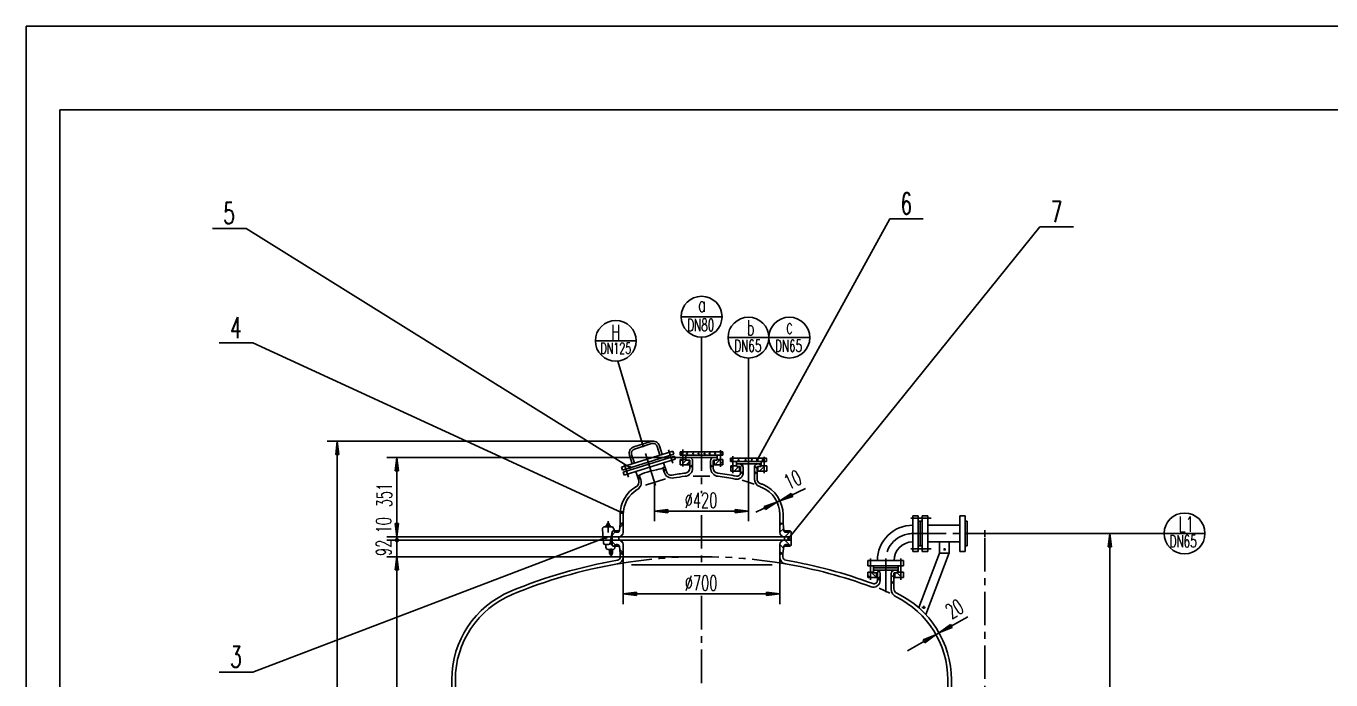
# Model space of a CAD drawing. Extents: x -5 to 589, y -219 to 622.
# Drawn here: x -4.8 to 383.8, y 427.3 to 622.2 of the extents above; entities that cross this region are included whole.
import ezdxf

# ---------------------------------------------------------------- set-up
doc = ezdxf.new("R2010")
doc.units = 0
doc.header["$LTSCALE"] = 8
doc.header["$MEASUREMENT"] = 0
doc.linetypes.add('CENTER', pattern=[2, 1.25, -0.25, 0.25, -0.25])
doc.linetypes.add('PHANTOM', pattern=[2.5, 1.25, -0.25, 0.25, -0.25, 0.25, -0.25])
doc.layers.get('0').update_dxf_attribs({"linetype": 'CONTINUOUS'})
for name, color, linetype in [('1', 1, 'CONTINUOUS'), ('2', 7, 'CENTER'), ('4', 7, 'CONTINUOUS'), ('5', 7, 'CONTINUOUS'), ('6', 7, 'PHANTOM')]:
    doc.layers.add(name, color=color, linetype=linetype)
doc.styles.add('HZFS', font='simplex.shx', dxfattribs={"width": 0.75, "bigfont": 'hzfs.shx'})
doc.styles.get("Standard").update_dxf_attribs({"font": 'txt.shx', "width": 0.68, "height": 50})
doc.dimstyles.get("Standard").update_dxf_attribs({"dimtxt": 0.18, "dimasz": 0.18, "dimexe": 0.18, "dimexo": 0.0625, "dimgap": 0.09, "dimtad": 0, "dimtih": 1, "dimtoh": 1, "dimdec": 4, "dimzin": 0, "dimdsep": 46, "dimtxsty": 'Standard', "dimcen": 0.09, "dimadec": 0, "dimazin": 0, "dimtfac": 1, "dimtdec": 4, "dimtofl": 0, "dimtmove": 0, "dimatfit": 3, "dimfxl": 0, "dimtolj": 1, "dimtzin": 0, "dimarcsym": 0})

# ---------------------------------------------------------------- blocks, each defined once
blk = doc.blocks.new('*D21')
at = {"layer": '4'}
for p, q in [((-400.76034, 467.633692), (-399.056957, 465.93031)), ((-401.179741, 465.224667), (-402.25098, 466.295906))]:
    blk.add_line(p, q, dxfattribs=at)
blk = doc.blocks.new('*D22')
at = {"layer": '4'}
for p, q in [((-401.179741, 471.042717), (-402.25098, 469.971478)), ((-400.76034, 468.633692), (-399.056957, 470.337074))]:
    blk.add_line(p, q, dxfattribs=at)
blk = doc.blocks.new('*D23')
at = {"layer": '1'}
for p, q in [((-409.797501, 487.971847), (-409.851563, 487.917786)), ((-409.677957, 487.902829), (-409.851563, 487.729224)), ((-409.535464, 487.56972), (-409.851563, 487.885819)), ((-409.558414, 487.833811), (-409.851563, 487.540662)), ((-409.655007, 487.500701), (-409.851563, 487.697257)), ((-409.774551, 487.431683), (-409.851563, 487.508695)), ((-409.438871, 487.764792), (-409.768469, 487.435194)), ((-409.41592, 487.638738), (-409.682817, 487.905635)), ((-409.319327, 487.695774), (-409.322327, 487.692774))]:
    blk.add_line(p, q, dxfattribs=at)
blk = doc.blocks.new('*D24')
at = {"layer": '1'}
for p, q in [((-413.573082, 487.778941), (-413.679337, 487.672685)), ((-413.48743, 487.561888), (-413.656387, 487.730845)), ((-413.184896, 487.978565), (-413.559794, 487.603667)), ((-413.184896, 487.447916), (-413.536843, 487.799863)), ((-413.184896, 487.790003), (-413.44025, 487.534649)), ((-413.184896, 487.636477), (-413.4173, 487.868881)), ((-413.184896, 487.601441), (-413.320707, 487.46563)), ((-413.184896, 487.825039), (-413.297757, 487.9379)), ((-413.184896, 487.412879), (-413.201164, 487.396612))]:
    blk.add_line(p, q, dxfattribs=at)
blk = doc.blocks.new('*D25')
at = {"layer": '4'}
for p, q in [((-416.145433, 489.746564), (-416.851563, 489.040434)), ((-406.717342, 489.746564), (-408.317342, 488.146564)), ((-414.444572, 489.561807), (-415.859815, 488.146564)), ((-406.184896, 488.393392), (-406.431724, 488.146564))]:
    blk.add_line(p, q, dxfattribs=at)
blk = doc.blocks.new('*D26')
at = {"layer": '4'}
for p, q in [((-413.184896, 489.319043), (-414.22766, 490.361807)), ((-409.793161, 489.698544), (-409.049313, 488.954696)), ((-407.851563, 489.642564), (-408.570806, 490.361807)), ((-413.54603, 487.794559), (-413.985859, 488.234388))]:
    blk.add_line(p, q, dxfattribs=at)
blk = doc.blocks.new('*D27')
for p, q in [((-444.737285, 486.710531), (-444.730332, 486.713976)), ((-444.730332, 486.713976), (-444.681659, 486.738092)), ((-444.681659, 486.738092), (-444.549548, 486.803549)), ((-444.549548, 486.803549), (-444.292279, 486.931019)), ((-444.292279, 486.931019), (-443.877777, 487.132659)), ((-443.877777, 487.132659), (-443.312551, 487.386576)), ((-443.312551, 487.386576), (-442.61275, 487.662363)), ((-442.61275, 487.662363), (-441.794526, 487.929613)), ((-441.794526, 487.929613), (-440.883599, 488.164752)), ((-440.883599, 488.164752), (-439.943955, 488.371531)), ((-439.943955, 488.371531), (-439.049148, 488.560531)), ((-439.049148, 488.560531), (-438.272733, 488.742335)), ((-438.272733, 488.742335), (-437.671222, 488.923657)), ((-437.671222, 488.923657), (-437.232971, 489.095737)), ((-437.232971, 489.095737), (-436.929294, 489.245947)), ((-436.929294, 489.245947), (-436.731506, 489.361659)), ((-436.731506, 489.361659), (-436.612484, 489.434312)), ((-436.612484, 489.434312), (-436.525631, 489.48733)), ((-436.551365, 489.471621), (-436.528848, 489.485366))]:
    blk.add_line(p, q)
blk = doc.blocks.new('*D28')
at = {"layer": '1'}
for p, q in [((-444.354591, 486.051983), (-444.470525, 486.167917)), ((-444.431171, 486.068155), (-443.978328, 486.520998)), ((-444.115547, 486.001501), (-444.379491, 486.265444)), ((-443.876503, 485.951018), (-444.288457, 486.362972)), ((-444.275487, 486.035277), (-443.933077, 486.377688)), ((-443.849305, 486.112382), (-444.197423, 486.4605)), ((-444.119803, 486.0024), (-443.887826, 486.234377)), ((-443.93632, 486.387959), (-444.106388, 486.558027)), ((-443.964119, 485.969522), (-443.842575, 486.091066)), ((-443.808436, 485.936644), (-443.797323, 485.947756)), ((-437.00233, 488.782951), (-436.998529, 488.786752)), ((-436.663966, 488.355134), (-436.961051, 488.652219)), ((-436.957079, 488.63964), (-436.829991, 488.766729)), ((-436.911828, 488.496329), (-436.661452, 488.746705)), ((-436.564452, 488.444181), (-436.894686, 488.774415)), ((-436.76348, 488.266086), (-436.874036, 488.376642)), ((-436.866577, 488.353019), (-436.492914, 488.726682)), ((-436.777434, 488.2536), (-436.324376, 488.706658)), ((-436.464938, 488.533229), (-436.680701, 488.748992)), ((-436.365424, 488.622277), (-436.466716, 488.723569))]:
    blk.add_line(p, q, dxfattribs=at)
blk = doc.blocks.new('*D29')
at = {"layer": '1'}
for p, q in [((-428.639166, 489.728669), (-428.745421, 489.622413)), ((-428.553514, 489.511616), (-428.722471, 489.680573)), ((-428.25098, 489.928293), (-428.625878, 489.553395)), ((-428.25098, 489.397644), (-428.602928, 489.749591)), ((-428.25098, 489.739731), (-428.506335, 489.484377)), ((-428.25098, 489.586205), (-428.483384, 489.818609)), ((-428.25098, 489.774767), (-428.363841, 489.887628)), ((-428.25098, 489.551169), (-428.386791, 489.415358)), ((-428.25098, 489.362607), (-428.267248, 489.34634))]:
    blk.add_line(p, q, dxfattribs=at)
blk = doc.blocks.new('*D30')
at = {"layer": '4'}
for p, q in [((-431.917647, 491.159015), (-431.38037, 491.696292)), ((-431.566156, 490.096292), (-430.150914, 491.511534)), ((-430.151943, 490.096292), (-429.317647, 490.930588))]:
    blk.add_line(p, q, dxfattribs=at)
blk = doc.blocks.new('*D31')
at = {"layer": '1'}
for p, q in [((-422.863585, 489.921575), (-422.917647, 489.867513)), ((-422.744042, 489.852557), (-422.917647, 489.678952)), ((-422.601548, 489.519447), (-422.917647, 489.835546)), ((-422.624498, 489.783538), (-422.917647, 489.49039)), ((-422.504955, 489.71452), (-422.834553, 489.384922)), ((-422.482005, 489.588466), (-422.748901, 489.855363)), ((-422.721091, 489.450429), (-422.917647, 489.646985)), ((-422.840635, 489.381411), (-422.917647, 489.458423)), ((-422.385412, 489.645502), (-422.388411, 489.642502))]:
    blk.add_line(p, q, dxfattribs=at)
blk = doc.blocks.new('*D32')
at = {"layer": '4'}
for p, q in [((-421.85098, 491.326187), (-421.665633, 491.511534)), ((-421.666661, 490.096292), (-420.066661, 491.696292)), ((-420.252448, 490.096292), (-419.25098, 491.09776))]:
    blk.add_line(p, q, dxfattribs=at)
blk = doc.blocks.new('*D33')
at = {"layer": '4'}
for p, q in [((-426.288073, 493.738944), (-426.582527, 493.518104)), ((-426.577997, 493.354899), (-426.237132, 493.127656))]:
    blk.add_line(p, q, dxfattribs=at)
blk = doc.blocks.new('*D34')
at = {"layer": '4'}
for p, q in [((-424.503604, 493.738944), (-424.798058, 493.518104)), ((-424.793528, 493.354899), (-424.452663, 493.127656))]:
    blk.add_line(p, q, dxfattribs=at)
blk = doc.blocks.new('*D35')
at = {"layer": '4'}
for p, q in [((-422.964062, 493.738944), (-423.258516, 493.518104)), ((-423.253986, 493.354899), (-422.913122, 493.127656))]:
    blk.add_line(p, q, dxfattribs=at)
blk = doc.blocks.new('*D36')
at = {"layer": '4'}
for p, q in [((-421.354542, 493.738944), (-421.648996, 493.518104)), ((-421.644466, 493.354899), (-421.303601, 493.127656))]:
    blk.add_line(p, q, dxfattribs=at)
blk = doc.blocks.new('*D37')
at = {"layer": '4'}
for p, q in [((-419.648601, 493.729178), (-419.943055, 493.508338)), ((-419.938525, 493.345133), (-419.59766, 493.11789))]:
    blk.add_line(p, q, dxfattribs=at)
blk = doc.blocks.new('*D38')
at = {"layer": '4'}
for p, q in [((-427.897594, 493.738944), (-428.192048, 493.518104)), ((-428.187518, 493.354899), (-427.846653, 493.127656))]:
    blk.add_line(p, q, dxfattribs=at)
blk = doc.blocks.new('*D39')
at = {"layer": '4'}
for p, q in [((-429.717052, 493.738944), (-430.011506, 493.518104)), ((-430.006976, 493.354899), (-429.666111, 493.127656))]:
    blk.add_line(p, q, dxfattribs=at)
blk = doc.blocks.new('*D40')
at = {"layer": '4'}
for p, q in [((-431.396552, 493.738944), (-431.691006, 493.518104)), ((-431.686476, 493.354899), (-431.345611, 493.127656))]:
    blk.add_line(p, q, dxfattribs=at)
blk = doc.blocks.new('*D41')
at = {"layer": '4'}
for p, q in [((-412.29224, 491.789216), (-412.586694, 491.568376)), ((-412.582164, 491.405171), (-412.241299, 491.177928))]:
    blk.add_line(p, q, dxfattribs=at)
blk = doc.blocks.new('*D42')
at = {"layer": '4'}
for p, q in [((-410.437792, 491.789216), (-410.732246, 491.568376)), ((-410.727716, 491.405171), (-410.386851, 491.177928))]:
    blk.add_line(p, q, dxfattribs=at)
blk = doc.blocks.new('*D43')
at = {"layer": '4'}
for p, q in [((-408.828271, 491.789216), (-409.122725, 491.568376)), ((-409.118195, 491.405171), (-408.77733, 491.177928))]:
    blk.add_line(p, q, dxfattribs=at)
blk = doc.blocks.new('*D44')
at = {"layer": '4'}
for p, q in [((-407.18376, 491.789216), (-407.478214, 491.568376)), ((-407.473684, 491.405171), (-407.13282, 491.177928))]:
    blk.add_line(p, q, dxfattribs=at)
blk = doc.blocks.new('*D45')
at = {"layer": '4'}
for p, q in [((-414.356625, 491.789216), (-414.651079, 491.568376)), ((-414.646549, 491.405171), (-414.305684, 491.177928))]:
    blk.add_line(p, q, dxfattribs=at)
blk = doc.blocks.new('*D46')
at = {"layer": '4'}
for p, q in [((-416.281052, 491.789216), (-416.575506, 491.568376)), ((-416.570976, 491.405171), (-416.230111, 491.177928))]:
    blk.add_line(p, q, dxfattribs=at)
blk = doc.blocks.new('*D58')
at = {"layer": '1'}
for p, q in [((-372.941527, 456.042242), (-372.938527, 456.039242)), ((-372.844934, 455.985206), (-372.578037, 456.252103)), ((-372.821983, 456.11126), (-372.492385, 455.781662)), ((-372.72539, 455.916187), (-372.409291, 456.232286)), ((-372.70244, 456.180278), (-372.409291, 455.88713)), ((-372.605847, 455.847169), (-372.409291, 456.043725)), ((-372.582897, 456.249297), (-372.409291, 456.075692)), ((-372.486304, 455.778151), (-372.409291, 455.855163)), ((-372.463353, 456.318315), (-372.409291, 456.264253))]:
    blk.add_line(p, q, dxfattribs=at)
blk = doc.blocks.new('*D59')
at = {"layer": '4'}
for p, q in [((-374.400154, 458.708274), (-374.409291, 458.699137)), ((-372.756767, 458.466042), (-373.475958, 457.746852)), ((-372.409291, 456.9279), (-373.209445, 456.127747)), ((-368.273725, 457.292231), (-369.075958, 456.489998)), ((-367.075958, 458.489998), (-367.657681, 457.908274))]:
    blk.add_line(p, q, dxfattribs=at)
blk = doc.blocks.new('*D60')
at = {"layer": '4'}
for p, q in [((-376.075958, 457.248383), (-375.320607, 456.493032)), ((-375.034989, 458.093032), (-373.475958, 456.534001)), ((-368.009291, 456.724189), (-367.778135, 456.493032)), ((-367.307759, 457.908274), (-365.892517, 456.493032)), ((-365.606899, 458.093032), (-365.409291, 457.895425))]:
    blk.add_line(p, q, dxfattribs=at)
blk = doc.blocks.new('*D61')
at = {"layer": '1'}
for p, q in [((-369.075958, 455.290791), (-368.70106, 454.915893)), ((-369.075958, 455.137265), (-368.963097, 455.250126)), ((-369.075958, 454.948703), (-368.843554, 455.181107)), ((-369.075958, 454.760141), (-368.724011, 455.112089)), ((-369.075958, 455.102229), (-368.820604, 454.846874)), ((-369.075958, 454.913667), (-368.940147, 454.777856)), ((-369.075958, 454.725105), (-369.059691, 454.708838)), ((-368.773424, 454.874114), (-368.604467, 455.04307)), ((-368.687772, 455.091167), (-368.581517, 454.984911))]:
    blk.add_line(p, q, dxfattribs=at)
blk = doc.blocks.new('*D62')
at = {"layer": '1'}
for p, q in [((-436.665603, -42.426278), (-437.350396, -42.320918)), ((-435.897103, -42.788406), (-436.665603, -42.426278)), ((-435.176035, -43.379715), (-435.897103, -42.788406)), ((-434.524309, -44.182237), (-435.176035, -43.379715)), ((-433.961727, -45.17159), (-434.524309, -44.182237)), ((-433.505384, -46.317711), (-433.961727, -45.17159)), ((-433.169144, -47.585776), (-433.505384, -46.317711)), ((-432.963225, -48.937257), (-433.169144, -47.585776)), ((-432.893883, -50.331088), (-432.963225, -48.937257)), ((-432.963225, -51.724919), (-432.893883, -50.331088)), ((-433.961727, -55.490586), (-433.505384, -54.344465)), ((-433.505384, -54.344465), (-433.169144, -53.0764)), ((-433.169144, -53.0764), (-432.963225, -51.724919)), ((-438.250769, -58.235898), (-437.458186, -58.357843)), ((-437.458186, -58.357843), (-436.665603, -58.235898)), ((-436.665603, -58.235898), (-435.897103, -57.87377)), ((-435.897103, -57.87377), (-435.176035, -57.282461)), ((-435.176035, -57.282461), (-434.524309, -56.479939)), ((-434.524309, -56.479939), (-433.961727, -55.490586))]:
    blk.add_line(p, q, dxfattribs=at)
blk = doc.blocks.new('*D63')
at = {"layer": '5'}
for p, q in [((-430.25098, 492.311534), (-519.325222, 492.311534)), ((-516.325222, 492.311534), (-516.821361, 488.342423)), ((-516.325222, 241.911784), (-516.325222, 492.311534)), ((-516.325222, 492.311534), (-515.829083, 488.342423)), ((-515.829083, 488.342423), (-516.821361, 488.342423)), ((-516.325222, 468.633692), (-516.821361, 472.602803)), ((-516.821361, 472.602803), (-515.829083, 472.602803)), ((-516.325222, 468.633692), (-515.829083, 472.602803)), ((-452.25098, 468.633692), (-519.325222, 468.633692)), ((-452.25098, 467.633692), (-519.325222, 467.633692)), ((-516.575222, 468.066705), (-516.825222, 467.633692)), ((-516.825222, 467.633692), (-516.575222, 467.200679)), ((-516.075222, 468.066705), (-516.575222, 468.066705)), ((-516.575222, 467.200679), (-516.075222, 467.200679)), ((-515.825222, 467.633692), (-516.075222, 468.066705)), ((-516.075222, 467.200679), (-515.825222, 467.633692)), ((-425.584314, 462.712384), (-519.325222, 462.712384)), ((-516.325222, 462.712384), (-516.821361, 458.743272)), ((-516.325222, 462.712384), (-515.829083, 458.743272)), ((-515.829083, 458.743272), (-516.821361, 458.743272)), ((-516.325222, 241.911784), (-516.821361, 245.880895)), ((-516.821361, 245.880895), (-515.829083, 245.880895)), ((-516.325222, 241.911784), (-515.829083, 245.880895)), ((-428.908263, 241.911784), (-519.325222, 241.911784))]:
    blk.add_line(p, q, dxfattribs=at)
blk = doc.blocks.new('*D64')
at = {"layer": '5'}
for p, q in [((-439.772188, 497.10862), (-537.070669, 497.10862)), ((-534.070669, 497.10862), (-534.566808, 493.139508)), ((-534.070669, 220.806861), (-534.070669, 497.10862)), ((-534.070669, 497.10862), (-533.57453, 493.139508)), ((-534.566808, 493.139508), (-533.57453, 493.139508)), ((-534.070669, 220.806861), (-534.566808, 224.775973)), ((-534.566808, 224.775973), (-533.57453, 224.775973)), ((-534.070669, 220.806861), (-533.57453, 224.775973)), ((-486.066746, 220.806861), (-537.070669, 220.806861))]:
    blk.add_line(p, q, dxfattribs=at)
at = {"layer": '5', "width": 0.63}
blk.add_text('4053', height=4.5, rotation=90, dxfattribs=at).set_placement((-535.070669, 364.691837))
blk = doc.blocks.new('*D67')
at = {"layer": '5'}
for p, q in [((-314.788072, 372.045717), (-315.284211, 368.076606)), ((-314.788072, 372.045717), (-314.788072, 234.375055)), ((-314.788072, 372.045717), (-314.291933, 368.076606)), ((-314.291933, 368.076606), (-315.284211, 368.076606)), ((-314.788072, 234.375055), (-315.284211, 238.344167)), ((-314.291933, 238.344167), (-315.284211, 238.344167)), ((-314.788072, 234.375055), (-314.291933, 238.344167))]:
    blk.add_line(p, q, dxfattribs=at)
blk = doc.blocks.new('*D68')
at = {"layer": '5'}
for p, q in [((-303.968661, 469.638917), (-304.4648, 465.669806)), ((-303.968661, 351.492132), (-303.968661, 469.638917)), ((-303.968661, 469.638917), (-303.472522, 465.669806)), ((-304.4648, 465.669806), (-303.472522, 465.669806)), ((-303.968661, 351.492132), (-304.4648, 355.461244)), ((-304.4648, 355.461244), (-303.472522, 355.461244)), ((-303.968661, 351.492132), (-303.472522, 355.461244))]:
    blk.add_line(p, q, dxfattribs=at)
blk = doc.blocks.new('*D73')
at = {"layer": '5'}
for p, q in [((-355.878402, 439.412745), (-364.246191, 434.666341)), ((-355.878402, 439.412745), (-359.575577, 437.886017)), ((-355.878402, 439.412745), (-359.086008, 437.02292)), ((-359.575577, 437.886017), (-359.086008, 437.02292))]:
    blk.add_line(p, q, dxfattribs=at)
blk = doc.blocks.new('*D74')
at = {"layer": '5'}
for p, q in [((-346.324742, 444.830772), (-355.71553, 439.504099)), ((-354.692531, 440.084368), (-351.484925, 442.474193)), ((-354.692531, 440.084368), (-350.995356, 441.611095)), ((-350.995356, 441.611095), (-351.484925, 442.474193))]:
    blk.add_line(p, q, dxfattribs=at)

msp = doc.modelspace()

# ---------------------------------------------------------------- linework, layer by layer
for p, q in [((589.17759, 622.17277), (-4.82241, 622.17277)), ((-4.82241, 622.17277), (-4.82241, -218.82723)), ((168.2619, 473.44549), (168.2619, 473.98782)), ((168.7656, 473.44549), (168.7656, 473.98782))]:
    msp.add_line(p, q)
at = {"layer": '1'}
for p, q in [((5.17759, 597.17277), (579.17759, 597.17277)), ((5.17759, -208.82723), (5.17759, 597.17277)), ((176.20498, 496.77134), (181.2908, 498.37721)), ((176.40571, 496.13561), (181.49154, 497.74148)), ((172.5243, 490.71536), (187.78177, 495.53299)), ((172.80533, 489.82534), (188.0628, 494.64297)), ((173.00606, 489.18962), (188.26353, 494.00724)), ((174.9, 494.26195), (175.70294, 491.71904)), ((175.53573, 494.46268), (176.33867, 491.91977)), ((183.16446, 496.8715), (183.9674, 494.32858)), ((183.80019, 497.07223), (184.60313, 494.52932)), ((188.0628, 494.64297), (187.78177, 495.53299)), ((188.54456, 493.11722), (188.26353, 494.00724)), ((190.03005, 495.31956), (190.03005, 494.31956)), ((190.03005, 495.31956), (202.69672, 495.31956)), ((190.03005, 494.31956), (202.69672, 494.31956)), ((191.69672, 492.85289), (191.69672, 494.31956)), ((191.69672, 493.65289), (201.03005, 493.65289)), ((201.03005, 492.85289), (201.03005, 494.31956)), ((202.69672, 495.31956), (202.69672, 494.31956)), ((172.80533, 489.82534), (172.5243, 490.71536)), ((173.28709, 488.2996), (188.54456, 493.11722)), ((184.82879, 490.49351), (185.23108, 489.21945)), ((185.67033, 490.04243), (184.94397, 490.12872)), ((185.87457, 489.39562), (185.04806, 492.01318)), ((185.67033, 490.04243), (185.12524, 489.55466)), ((190.03005, 493.03765), (190.03005, 491.43765)), ((190.03005, 493.03765), (191.69672, 493.03765)), ((190.03005, 491.43765), (192.89591, 491.43765)), ((191.69672, 492.85289), (192.69672, 492.85289)), ((192.63005, 491.43765), (192.63005, 492.85289)), ((192.89769, 490.44104), (192.89368, 492.68762)), ((193.69672, 491.02032), (192.89666, 491.02032)), ((193.69672, 491.29414), (193.16339, 490.98622)), ((193.69672, 490.6783), (193.16339, 490.98622)), ((193.69672, 492.65289), (193.69672, 490.48455)), ((199.03005, 492.65289), (199.03005, 490.48455)), ((199.03005, 491.29414), (199.56339, 490.98622)), ((199.03005, 490.6783), (199.56339, 490.98622)), ((199.56339, 490.98622), (199.83005, 490.98622)), ((199.83309, 492.68762), (199.83005, 490.98622)), ((199.83005, 490.43826), (199.83005, 490.98622)), ((202.69672, 491.43765), (199.83086, 491.43765)), ((201.03005, 492.85289), (200.03005, 492.85289)), ((200.09672, 491.43765), (200.09672, 492.85289)), ((202.69672, 493.03765), (201.03005, 493.03765)), ((202.69672, 491.43765), (202.69672, 493.03765)), ((204.99883, 493.36983), (215.6655, 493.36983)), ((204.99883, 493.36983), (204.99883, 492.36983)), ((204.99883, 492.36983), (215.6655, 492.36983)), ((205.09614, 491.08792), (205.09614, 489.48792)), ((205.09614, 491.08792), (206.7628, 491.08792)), ((206.7628, 490.90316), (206.7628, 492.36983)), ((214.09614, 491.70316), (206.7628, 491.70316)), ((206.7628, 490.90316), (207.7628, 490.90316)), ((207.69614, 489.48792), (207.69614, 490.90316)), ((207.96283, 489.02196), (207.95976, 490.73789)), ((208.7628, 490.70316), (208.7628, 489.13268)), ((212.09614, 490.70316), (212.09614, 487.25111)), ((212.89918, 490.73789), (212.89297, 487.26273)), ((214.09614, 490.90316), (213.09614, 490.90316)), ((213.1628, 489.48792), (213.1628, 490.90316)), ((214.09614, 490.90316), (214.09614, 492.36983)), ((215.7628, 491.08792), (214.09614, 491.08792)), ((215.6655, 493.36983), (215.6655, 492.36983)), ((215.7628, 489.48792), (215.7628, 491.08792)), ((173.28709, 488.2996), (173.00606, 489.18962)), ((176.78359, 489.40364), (177.62727, 486.73171)), ((177.40587, 487.43288), (177.95205, 488.01802)), ((177.40587, 487.43288), (178.18904, 487.26749)), ((178.26603, 486.92284), (177.81534, 488.35017)), ((179.66424, 485.40156), (185.62431, 487.23543)), ((193.83141, 488.01122), (198.81251, 488.01122)), ((205.09614, 489.48792), (207.962, 489.48792)), ((208.7628, 489.07059), (207.9628, 489.07059)), ((208.7628, 489.34441), (208.22947, 489.03649)), ((208.7628, 488.72857), (208.22947, 489.03649)), ((208.4379, 486.82856), (211.98475, 485.67284)), ((212.09614, 489.34441), (212.62947, 489.03649)), ((212.09614, 488.72857), (212.62947, 489.03649)), ((212.09614, 486.89709), (212.09614, 489.03649)), ((212.62947, 489.03649), (212.89614, 489.03649)), ((212.89614, 487.29475), (212.89614, 489.03649)), ((215.7628, 489.48792), (212.89694, 489.48792)), ((172.09672, 476.5901), (172.09672, 473.92344)), ((172.34833, 473.92344), (173.01499, 474.15917)), ((172.58938, 473.7903), (172.92721, 474.12813)), ((173.01499, 474.0582), (172.9404, 474.13279)), ((173.03005, 476.5901), (173.03005, 473.92344)), ((219.69672, 473.92344), (219.69672, 476.5901)), ((220.37845, 473.92344), (219.71178, 474.15917)), ((219.71178, 474.0582), (219.78638, 474.13279)), ((220.13739, 473.7903), (219.79956, 474.12813)), ((220.63005, 473.92344), (220.63005, 476.5901)), ((259.25964, 476.26483), (260.85964, 476.26483)), ((259.25964, 476.26483), (259.25964, 470.93154)), ((260.85964, 476.26483), (260.85964, 474.59817)), ((260.85964, 465.59817), (260.85964, 474.59817)), ((260.85964, 474.59817), (262.10615, 474.59817)), ((261.47488, 474.59817), (261.47488, 467.26483)), ((262.10615, 476.25086), (263.70615, 476.25086)), ((262.10615, 476.25086), (262.10615, 470.91756)), ((263.70615, 476.25086), (263.70615, 474.58419)), ((263.70615, 465.58419), (263.70615, 474.58419)), ((273.26416, 476.26483), (274.86416, 476.26483)), ((273.26416, 476.26483), (273.26416, 470.93154)), ((274.86416, 476.26483), (274.86416, 474.59817)), ((274.86416, 465.59817), (274.86416, 474.59817)), ((275.47941, 474.59817), (274.86416, 474.59817)), ((275.47941, 474.59817), (275.47941, 467.26483)), ((166.86425, 472.25101), (167.17322, 468.08406)), ((167.52909, 472.96697), (169.87871, 472.96697)), ((167.96437, 473.44549), (167.93792, 473.38882)), ((167.93792, 473.04253), (167.93792, 473.38882)), ((167.93792, 473.04253), (169.08958, 473.04253)), ((167.96437, 473.44549), (169.06313, 473.44549)), ((168.01348, 472.96697), (168.01348, 473.04253)), ((169.01402, 472.96697), (168.01348, 472.96697)), ((168.2619, 473.98782), (168.21153, 473.93745)), ((168.21153, 473.44549), (168.21153, 473.93745)), ((168.21153, 473.93745), (168.81597, 473.93745)), ((168.22584, 473.04253), (168.22584, 473.36993)), ((168.2619, 473.98782), (168.7656, 473.98782)), ((168.7656, 473.98782), (168.81597, 473.93745)), ((168.80166, 473.04253), (168.80166, 473.36993)), ((168.81597, 473.44549), (168.81597, 473.93745)), ((169.01402, 473.04253), (169.01402, 472.96697)), ((169.06313, 473.44549), (169.08958, 473.38882)), ((169.08958, 473.04253), (169.08958, 473.38882)), ((169.12457, 468.05291), (169.70241, 471.44227)), ((169.69672, 471.37505), (169.69672, 468.97505)), ((170.28413, 472.17864), (169.87871, 472.96697)), ((170.28441, 472.17809), (170.28441, 471.72828)), ((171.88591, 471.77505), (170.28441, 471.77505)), ((170.58364, 471.47711), (170.36269, 471.67381)), ((171.02693, 471.30838), (171.23843, 471.30838)), ((172.09672, 473.92344), (171.90037, 471.89581)), ((173.03005, 473.92344), (172.09672, 473.92344)), ((172.34833, 473.92344), (173.03005, 473.5469)), ((172.45372, 473.86523), (172.38318, 473.93576)), ((172.46791, 473.85739), (172.6355, 474.02498)), ((172.87492, 473.63258), (172.52248, 473.98502)), ((173.03005, 473.66601), (172.66179, 474.03428)), ((172.71085, 473.72321), (173.01499, 474.02735)), ((173.03005, 473.85457), (172.80109, 474.08354)), ((172.83232, 473.65611), (173.03005, 473.85385)), ((172.95379, 473.58902), (173.03005, 473.66529)), ((173.03005, 471.30838), (173.03005, 473.92344)), ((219.69672, 473.85457), (219.92568, 474.08354)), ((219.69672, 473.66601), (220.06498, 474.03428)), ((219.69672, 471.30838), (219.69672, 473.92344)), ((220.37845, 473.92344), (219.69672, 473.5469)), ((219.69672, 473.92344), (220.63005, 473.92344)), ((219.89445, 473.65611), (219.69672, 473.85385)), ((219.77298, 473.58902), (219.69672, 473.66529)), ((220.01592, 473.72321), (219.71178, 474.02735)), ((219.85185, 473.63258), (220.20429, 473.98502)), ((220.25886, 473.85739), (220.09127, 474.02498)), ((220.27306, 473.86523), (220.34359, 473.93576)), ((220.63005, 473.92344), (220.8264, 471.89581)), ((222.63005, 471.77505), (220.84086, 471.77505)), ((221.69984, 471.30838), (221.48834, 471.30838)), ((222.14313, 471.47711), (222.36408, 471.67381)), ((223.03005, 469.97505), (223.03005, 471.37505)), ((259.25964, 465.59817), (259.25964, 470.93154)), ((262.10615, 465.58419), (262.10615, 470.91756)), ((263.70615, 473.40797), (273.26416, 473.40797)), ((273.26416, 465.59817), (273.26416, 470.93154)), ((279.68796, 470.93154), (281.94824, 470.93154)), ((280.6853, 469.83662), (280.6853, 471.95107)), ((168.71816, 467.66425), (167.62531, 467.66425)), ((167.85002, 466.89801), (167.85002, 467.66425)), ((169.24128, 467.91755), (169.24128, 468.86262)), ((169.24128, 467.91755), (169.72131, 467.33913)), ((223.03005, 469.97505), (169.69672, 469.97505)), ((169.69672, 468.97505), (169.69672, 467.57505)), ((223.03005, 468.97505), (169.69672, 468.97505)), ((170.58364, 467.47298), (170.36269, 467.27628)), ((170.4977, 467.37432), (170.4977, 466.63431)), ((171.88591, 467.17505), (170.4977, 467.17505)), ((171.02693, 467.64171), (171.23843, 467.64171)), ((171.70914, 469.9751), (171.70914, 468.97505)), ((171.90037, 467.05428), (172.14308, 465.02666)), ((173.03005, 467.64171), (173.03005, 463.87939)), ((219.69672, 467.64171), (219.69672, 463.87939)), ((220.8264, 467.05428), (220.58369, 465.02666)), ((222.63005, 467.17505), (220.84086, 467.17505)), ((221.05656, 469.9751), (221.05656, 468.97505)), ((221.69984, 467.64171), (221.48834, 467.64171)), ((222.14313, 467.47298), (222.36408, 467.27628)), ((223.03005, 467.57505), (223.03005, 469.97505)), ((260.85964, 467.26483), (262.10615, 467.26483)), ((263.70615, 468.45469), (273.26416, 468.45469)), ((267.1957, 465.12136), (267.1957, 468.45469)), ((268.72941, 465.93437), (268.72941, 466.54326)), ((270.08467, 465.12136), (270.08467, 468.45469)), ((275.47941, 467.26483), (274.86416, 467.26483)), ((168.51669, 466.23134), (170.09474, 466.23134)), ((168.91599, 466.21999), (168.91599, 465.08262)), ((169.05765, 466.21999), (169.05765, 465.08262)), ((169.73765, 466.21017), (169.73765, 465.08262)), ((169.87932, 466.21999), (169.87932, 465.08262)), ((172.14308, 465.02666), (173.03005, 465.35896)), ((172.14308, 465.02666), (173.03005, 465.02666)), ((172.14308, 465.02666), (173.01499, 464.7)), ((172.14308, 463.96654), (172.14308, 465.02666)), ((172.29066, 464.97137), (172.21021, 465.05181)), ((172.26092, 464.98251), (172.40211, 465.1237)), ((172.59218, 464.8584), (172.34739, 465.1032)), ((172.39809, 464.93112), (172.70364, 465.23667)), ((172.89371, 464.74544), (172.48456, 465.15459)), ((172.53526, 464.87973), (173.00517, 465.34963)), ((173.01499, 464.81272), (172.62173, 465.20598)), ((172.67243, 464.82834), (173.03005, 465.18596)), ((173.01499, 465.00128), (172.7589, 465.25737)), ((172.8096, 464.77695), (173.01499, 464.98233)), ((173.03005, 465.17478), (172.89607, 465.30876)), ((172.94677, 464.72556), (173.01499, 464.79377)), ((220.58369, 465.02666), (219.69672, 465.35896)), ((219.69672, 465.17478), (219.8307, 465.30876)), ((220.05434, 464.82834), (219.69672, 465.18596)), ((220.58369, 465.02666), (219.69672, 465.02666)), ((219.71178, 465.00128), (219.96787, 465.25737)), ((219.71178, 464.81272), (220.10504, 465.20598)), ((220.58369, 465.02666), (219.71178, 464.7)), ((219.91717, 464.77695), (219.71178, 464.98233)), ((219.78, 464.72556), (219.71178, 464.79377)), ((220.19151, 464.87973), (219.7216, 465.34963)), ((219.83306, 464.74544), (220.24221, 465.15459)), ((220.32868, 464.93112), (220.02313, 465.23667)), ((220.13459, 464.8584), (220.37939, 465.1032)), ((220.46585, 464.98251), (220.32466, 465.1237)), ((220.43611, 464.97137), (220.51656, 465.05181)), ((220.58369, 465.02666), (220.58369, 463.96654)), ((245.87174, 462.93154), (245.87174, 461.33154)), ((245.87174, 462.93154), (253.67255, 462.93154)), ((253.67255, 462.93154), (256.53841, 462.93154)), ((256.53841, 461.33154), (256.53841, 462.93154)), ((260.85964, 465.59817), (259.25964, 465.59817)), ((267.1957, 465.12136), (261.02727, 448.8688)), ((263.70615, 465.58419), (262.10615, 465.58419)), ((270.08467, 465.15497), (263.12857, 446.82703)), ((270.08467, 465.12136), (267.1957, 465.12136)), ((268.39551, 466.22899), (269.08296, 466.22899)), ((274.86416, 465.59817), (273.26416, 465.59817)), ((175.53803, 461.63764), (217.4145, 461.63764)), ((245.87174, 461.33154), (247.53841, 461.33154)), ((245.87174, 457.83439), (245.87174, 459.43439)), ((245.87174, 459.43439), (247.53841, 459.43439)), ((247.53841, 459.24963), (247.53841, 461.33154)), ((256.53841, 461.33154), (247.53841, 461.33154)), ((247.53841, 460.7163), (254.87174, 460.7163)), ((247.53841, 460.04963), (254.87174, 460.04963)), ((247.53841, 459.24963), (248.53841, 459.24963)), ((248.47174, 457.83439), (248.47174, 459.24963)), ((248.73915, 456.96728), (248.73537, 459.08439)), ((249.53841, 459.04963), (249.53841, 456.96821)), ((252.87174, 459.04963), (252.87174, 454.33923)), ((253.67174, 454.51), (253.67174, 459.04963)), ((254.87174, 459.24963), (253.87174, 459.24963)), ((253.93841, 457.83439), (253.93841, 459.24963)), ((254.87174, 459.24963), (254.87174, 461.33154)), ((256.53841, 459.43439), (254.87174, 459.43439)), ((256.53841, 459.43439), (256.53841, 457.83439)), ((245.87174, 457.83439), (248.7376, 457.83439)), ((248.99191, 457.38189), (248.73841, 457.38189)), ((249.53841, 457.69088), (249.00507, 457.38296)), ((249.53841, 457.07504), (249.00507, 457.38296)), ((252.87174, 456.65664), (253.40507, 456.34872)), ((252.87174, 456.0408), (253.40507, 456.34872)), ((253.38339, 456.38111), (253.67174, 456.38111)), ((256.53841, 457.83439), (253.67255, 457.83439)), ((249.28797, 454.63062), (252.38916, 453.20407)), ((262.01555, 448.95226), (263.05654, 448.95226)), ((262.52622, 448.55943), (262.52622, 449.42365)), ((121.96339, 427.38707), (121.96339, 424.72041)), ((123.03005, 427.38707), (123.03005, 424.72041)), ((269.69672, 424.72041), (269.69672, 427.38707)), ((270.76339, 424.72041), (270.76339, 427.38707))]:
    msp.add_line(p, q, dxfattribs=at)
for centre, radius, start, end in [((181.89301, 496.47003), 2, 17.523785, 107.523785), ((181.89301, 496.47003), 1.33333, 17.523785, 107.523785), ((176.80718, 494.86415), 2, 107.523785, 197.523785), ((176.80718, 494.86415), 1.33333, 107.523785, 197.523785), ((192.69672, 492.65289), 1, 0, 90), ((200.03005, 492.65289), 1, 90, 180), ((191.19672, 490.48455), 2.5, 276.032049, 0), ((191.3977, 490.43836), 1.5, 275.804488, 0.102322), ((192.69672, 492.65289), 0.2, 10, 90), ((201.53005, 490.48455), 2.5, 180, 263.967951), ((201.33005, 490.43826), 1.5, 180, 264.194367), ((200.03005, 492.65289), 0.2, 90, 170), ((207.7628, 490.70316), 1, 0, 90), ((207.7628, 490.70316), 0.2, 10, 90), ((213.09614, 490.70316), 1, 90, 180), ((213.09614, 490.70316), 0.2, 90, 170), ((176.19688, 486.28005), 1.5, 299.949762, 17.523785), ((175.88205, 486.17008), 2.5, 301.618917, 17.523785), ((187.61506, 489.97221), 2.5, 197.523785, 280.24933), ((187.30495, 489.84728), 1.5, 197.523785, 280.631369), ((196.36339, 441.5901), 47.6, 95.786507, 100.631369), ((196.36339, 441.5901), 46.66667, 96.032049, 100.24933), ((196.36339, 441.5901), 47.6, 77.402798, 84.194367), ((196.36339, 441.5901), 46.66667, 77.661512, 83.967951), ((206.7628, 489.13268), 2, 257.661512, 0), ((206.96283, 489.02018), 1, 257.402798, 0.102322), ((214.59614, 487.25111), 2.5, 180, 248.232839), ((214.39297, 487.26005), 1.5, 179.897678, 248.456886), ((196.36339, 441.5901), 47.6, 67.380135, 68.456886), ((181.78005, 476.5901), 9.68333, 119.949762, 180), ((181.78005, 476.5901), 8.75, 121.618917, 180), ((196.36339, 441.5901), 46.66667, 67.380135, 68.232839), ((210.94672, 476.5901), 8.75, 0, 67.380135), ((210.94672, 476.5901), 9.68333, 0, 67.380135), ((167.52909, 472.3003), 0.66667, 90, 184.240537), ((168.08188, 473.27057), 0.17492, 34.614666, 145.385334), ((168.51375, 472.85915), 0.58634, 60.591514, 119.408486), ((168.94562, 473.27057), 0.17492, 34.614666, 145.385334), ((170.09672, 471.37505), 0.4, 48.323211, 180), ((171.02693, 471.97505), 0.66667, 228.323211, 270), ((171.23843, 471.97505), 0.66667, 270, 353.17413), ((171.69672, 471.30838), 1.33333, 270, 0), ((221.03005, 471.30838), 1.33333, 180, 270), ((221.48834, 471.97505), 0.66667, 186.82587, 270), ((221.69984, 471.97505), 0.66667, 270, 311.676789), ((222.63005, 471.37505), 0.4, 0, 131.676789), ((259.20507, 462.93154), 10.47658, 89.496239, 180), ((167.62531, 468.11758), 0.45333, 184.240537, 270), ((168.51669, 466.89801), 0.66667, 180, 270), ((168.67587, 468.11758), 0.45333, 270, 351.797943), ((170.09672, 467.57505), 0.4, 180, 311.676789), ((170.09474, 466.63431), 0.40296, 270, 0), ((171.02693, 466.97505), 0.66667, 90, 131.676789), ((171.23843, 466.97505), 0.66667, 6.82587, 90), ((171.69672, 467.64171), 1.33333, 0, 90), ((221.03005, 467.64171), 1.33333, 90, 180), ((221.48834, 466.97505), 0.66667, 90, 173.17413), ((221.69984, 466.97505), 0.66667, 48.323211, 90), ((222.63005, 467.57505), 0.4, 228.323211, 0), ((259.20507, 462.93154), 5.52342, 90, 180), ((196.36339, 317.38707), 147.73333, 99.762662, 112.619865), ((169.39765, 465.08262), 0.48167, 180, 0), ((169.39765, 465.08262), 0.34, 180, 0), ((171.14308, 463.96654), 1, 279.762662, 0), ((171.03005, 463.87939), 2, 279.811286, 0), ((221.69672, 463.87939), 2, 180, 260.188715), ((221.58369, 463.96654), 1, 180, 260.237339), ((196.36339, 317.38707), 147.73333, 69.792441, 80.237339), ((196.36339, 317.38707), 146.66666, 99.811286, 112.619865), ((196.36339, 317.38707), 146.66666, 69.865408, 80.188715), ((248.53841, 459.04963), 1, 0, 90), ((248.53841, 459.04963), 0.2, 10, 90), ((253.87174, 459.04963), 1, 90, 180), ((253.87174, 459.04963), 0.2, 90, 170), ((247.53841, 456.96821), 2, 249.865408, 0), ((247.73915, 456.96549), 1, 249.792441, 0.102322), ((150.53005, 427.38707), 28.56667, 112.619865, 180), ((150.53005, 427.38707), 27.5, 112.619865, 180), ((255.37174, 454.33923), 2.5, 180, 243.94923), ((255.17174, 454.51), 1.5, 180, 244.434556), ((242.19672, 427.38707), 27.5, 0, 63.94923), ((242.19672, 427.38707), 28.56667, 0, 64.434556)]:
    msp.add_arc(centre, radius, start, end, dxfattribs=at)
at = {"layer": '2'}
for p, q in [((182.6351, 485.26344), (178.74789, 497.57427)), ((196.36339, 499.65602), (196.36339, 482.98414)), ((187.80104, 491.92083), (186.55089, 495.88007)), ((190.75036, 495.95623), (190.75036, 490.93485)), ((202.016, 495.77689), (202.016, 490.87507)), ((205.71913, 494.0065), (205.71913, 488.98512)), ((210.33216, 484.76034), (210.33216, 493.68066)), ((214.98477, 493.82716), (214.98477, 488.92534)), ((174.58283, 487.74711), (173.33268, 491.70635)), ((168.51375, 474.63526), (168.51375, 471.25416)), ((196.36339, 476.45188), (196.36339, 461.63764)), ((258.67017, 475.48989), (264.72642, 475.48989)), ((259.20507, 470.93154), (280.70631, 470.93154)), ((280.70631, 347.60872), (280.70631, 470.98027)), ((169.39765, 466.51565), (169.39765, 464.20739)), ((258.67017, 466.37318), (264.72642, 466.37318)), ((246.72591, 463.54564), (246.72591, 457.15293)), ((251.20507, 462.93154), (251.20507, 453.44825)), ((255.68424, 463.54564), (255.68424, 457.15293)), ((196.36339, 452.37049), (196.36339, 395.98088))]:
    msp.add_line(p, q, dxfattribs=at)
msp.add_arc((259.20507, 462.93154), 8, 90, 180, dxfattribs=at)
at = {"layer": '4'}
for p, q in [((170.67164, 471.41094), (169.69672, 470.43603)), ((172.00152, 472.74083), (172.88674, 473.62605)), ((172.9542, 470.86509), (172.14001, 470.05089)), ((170.67164, 467.53915), (169.69672, 468.51407)), ((172.9542, 468.08501), (172.14001, 468.8992)), ((173.03005, 465.18073), (172.00152, 466.20927)), ((253.67174, 456.69123), (252.87174, 455.89123))]:
    msp.add_line(p, q, dxfattribs=at)
for centre in [(190.31669, 494.77946), (191.99619, 494.77946), (193.81565, 494.77946), (195.42517, 494.77946), (197.20964, 494.77946), (198.74918, 494.77946), (200.3587, 494.77946), (202.06464, 494.76969), (205.43219, 492.82973), (207.35662, 492.82973), (209.42101, 492.82973), (211.27545, 492.82973), (212.88497, 492.82973), (214.52949, 492.82973)]:
    msp.add_arc(centre, 0.1, 126.869898, 236.309932, dxfattribs=at)
at = {"layer": '5'}
for p, q in [((252.3903, 564.74396), (212.97965, 492.97086)), ((252.3903, 564.74396), (262.3903, 564.74396)), ((50.67954, 561.86085), (60.67954, 561.86085)), ((60.67954, 561.86085), (175.0062, 490.63535)), ((297.11901, 562.34621), (222.2893, 469.4882)), ((297.11901, 562.34621), (307.11901, 562.34621)), ((190.27904, 535.56036), (202.44773, 535.56036)), ((196.36339, 529.47601), (196.36339, 499.65602)), ((204.24782, 529.33589), (216.41651, 529.33589)), ((216.41651, 529.33589), (228.5852, 529.33589)), ((52.71717, 527.76396), (62.71717, 527.76396)), ((62.71717, 527.76396), (172.54235, 477.23188)), ((164.73572, 528.37292), (176.90441, 528.37292)), ((178.74789, 497.57427), (171.37684, 522.3141)), ((210.33216, 523.25155), (210.33216, 493.36983)), ((182.33228, 486.2225), (182.33228, 474.61836)), ((210.33216, 486.21133), (210.33216, 474.61836)), ((219.70818, 480.71366), (223.08283, 482.86117)), ((219.70818, 480.71366), (223.50761, 481.96441)), ((227.3306, 484.32428), (220.25164, 480.97109)), ((223.50761, 481.96441), (223.08283, 482.86117)), ((182.33228, 477.61836), (186.30139, 478.1145)), ((186.30139, 478.1145), (186.30139, 477.12222)), ((210.33216, 477.61836), (206.36305, 478.1145)), ((206.36305, 478.1145), (206.36305, 477.12222)), ((218.82481, 480.29523), (212.50731, 477.30273)), ((218.82481, 480.29523), (215.02538, 479.04448)), ((215.45016, 478.14772), (215.02538, 479.04448)), ((218.82481, 480.29523), (215.45016, 478.14772)), ((218.82481, 480.29523), (220.25164, 480.97109)), ((182.33228, 477.61836), (210.33216, 477.61836)), ((182.33228, 477.61836), (186.30139, 477.12222)), ((210.33216, 477.61836), (206.36305, 477.12222)), ((280.70631, 470.98027), (346.30043, 470.98027)), ((62.71717, 429.66106), (167.85364, 469.75925)), ((173.03005, 465.18073), (173.03005, 449.94721)), ((219.69672, 465.02666), (219.69672, 449.94721)), ((173.03005, 452.94721), (176.99916, 453.44335)), ((173.03005, 452.94721), (219.69672, 452.94721)), ((173.03005, 452.94721), (176.99916, 452.45107)), ((176.99916, 453.44335), (176.99916, 452.45107)), ((219.69672, 452.94721), (215.72761, 453.44335)), ((215.72761, 453.44335), (215.72761, 452.45107)), ((219.69672, 452.94721), (215.72761, 452.45107)), ((52.71717, 429.66106), (62.71717, 429.66106))]:
    msp.add_line(p, q, dxfattribs=at)
for centre, radius in [((196.36339, 535.56036), 6.08434), ((170.82007, 528.37292), 6.08434), ((210.33216, 529.33589), 6.08434), ((222.50085, 529.33589), 6.08434), ((175.0062, 490.63535), 0.25), ((212.97965, 492.97086), 0.25), ((172.54235, 477.23188), 0.25), ((340.21608, 470.98027), 6.08434), ((167.85364, 469.75925), 0.25), ((222.2893, 469.4882), 0.25)]:
    msp.add_circle(centre, radius, dxfattribs=at)
at = {"layer": '6'}
msp.add_arc((196.36339, 317.38707), 146.66666, 80.188715, 99.811286, dxfattribs=at)

# ---------------------------------------------------------------- block references
msp.add_blockref('*D27', (621.9477, 1.34135))
at = {"layer": '1'}
for name in ['*D28', '*D29', '*D31', '*D24', '*D23', '*D60', '*D59']:
    msp.add_blockref(name, (621.9477, 1.34135), dxfattribs=at)
at = {"layer": '4'}
for name in ['*D40', '*D39', '*D38', '*D33', '*D34', '*D35', '*D36', '*D37', '*D30', '*D32', '*D25', '*D46', '*D45', '*D26', '*D41', '*D42', '*D43', '*D44', '*D22', '*D21', '*D58']:
    msp.add_blockref(name, (621.9477, 1.34135), dxfattribs=at)
at = {"layer": '5'}
for name in ['*D64', '*D63', '*D68', '*D61', '*D74', '*D73']:
    msp.add_blockref(name, (621.9477, 1.34135), dxfattribs=at)

# ---------------------------------------------------------------- texts
at = {"layer": '5', "style": 'HZFS', "width": 0.63}
for s, height, p in [('6', 6.3, (255.6403, 566.14396)), ('5', 6.3, (53.92954, 563.26085)), ('7', 6.3, (300.36901, 563.74621)), ('a', 4.5, (195.32327, 537.01784)), ('4', 6.3, (55.96717, 529.16396)), ('H', 4.5, (169.46196, 528.67586)), ('DN80', 3.6, (192.07356, 531.28454)), ('b', 4.5, (209.80932, 529.98498)), ('c', 4.5, (221.45445, 530.5042)), ('DN65', 3.6, (206.09045, 525.09518)), ('DN65', 3.6, (218.25118, 525.09518)), ('DN125', 3.3, (166.22296, 524.49802)), ('%%C420', 4.5, (191.33222, 478.61836)), ('L1', 4.5, (338.46283, 471.48003)), ('DN65', 3.6, (335.77685, 466.8442)), ('%%C700', 4.5, (191.36339, 453.94721)), ('3', 6.3, (55.96717, 431.06106))]:
    msp.add_text(s, height=height, dxfattribs=at).set_placement(p)
for s, rotation, p in [('10', 25.346176, (222.28541, 483.93334)), ('351', 90, (104.14539, 478.7787)), ('10', 90, (103.90685, 470.97639)), ('92', 90, (103.89638, 464.26387)), ('20', 31.2143541, (270.78068, 445.31535))]:
    msp.add_text(s, height=4.5, rotation=rotation, dxfattribs=at).set_placement(p)

# ---------------------------------------------------------------- dimensions: what is measured, and where the dimension line sits
at = {"layer": '5'}
dim = msp.add_linear_dim(base=(87.87703, 360.2991), p1=(135.88095, 222.14822), p2=(182.17551, 498.44997), angle=90, text='4053', dimstyle='Standard', dxfattribs=at)
dim.commit()
dim.dimension.update_dxf_attribs({"geometry": '*D62', "text_midpoint": (86.87703, 366.03319), "insert": (621.9477, 1.34135)})
dim = msp.add_linear_dim(base=(196.36339, 452.94721), p1=(173.03005, 465.18073), p2=(219.69672, 465.02666), text='`700', dimstyle='Standard', dxfattribs=at)
dim.commit()
dim.dimension.update_dxf_attribs({"geometry": '*D67', "text_midpoint": (191.36339, 453.94721), "insert": (621.9477, 1.34135)})

doc.saveas('drawing.dxf')
